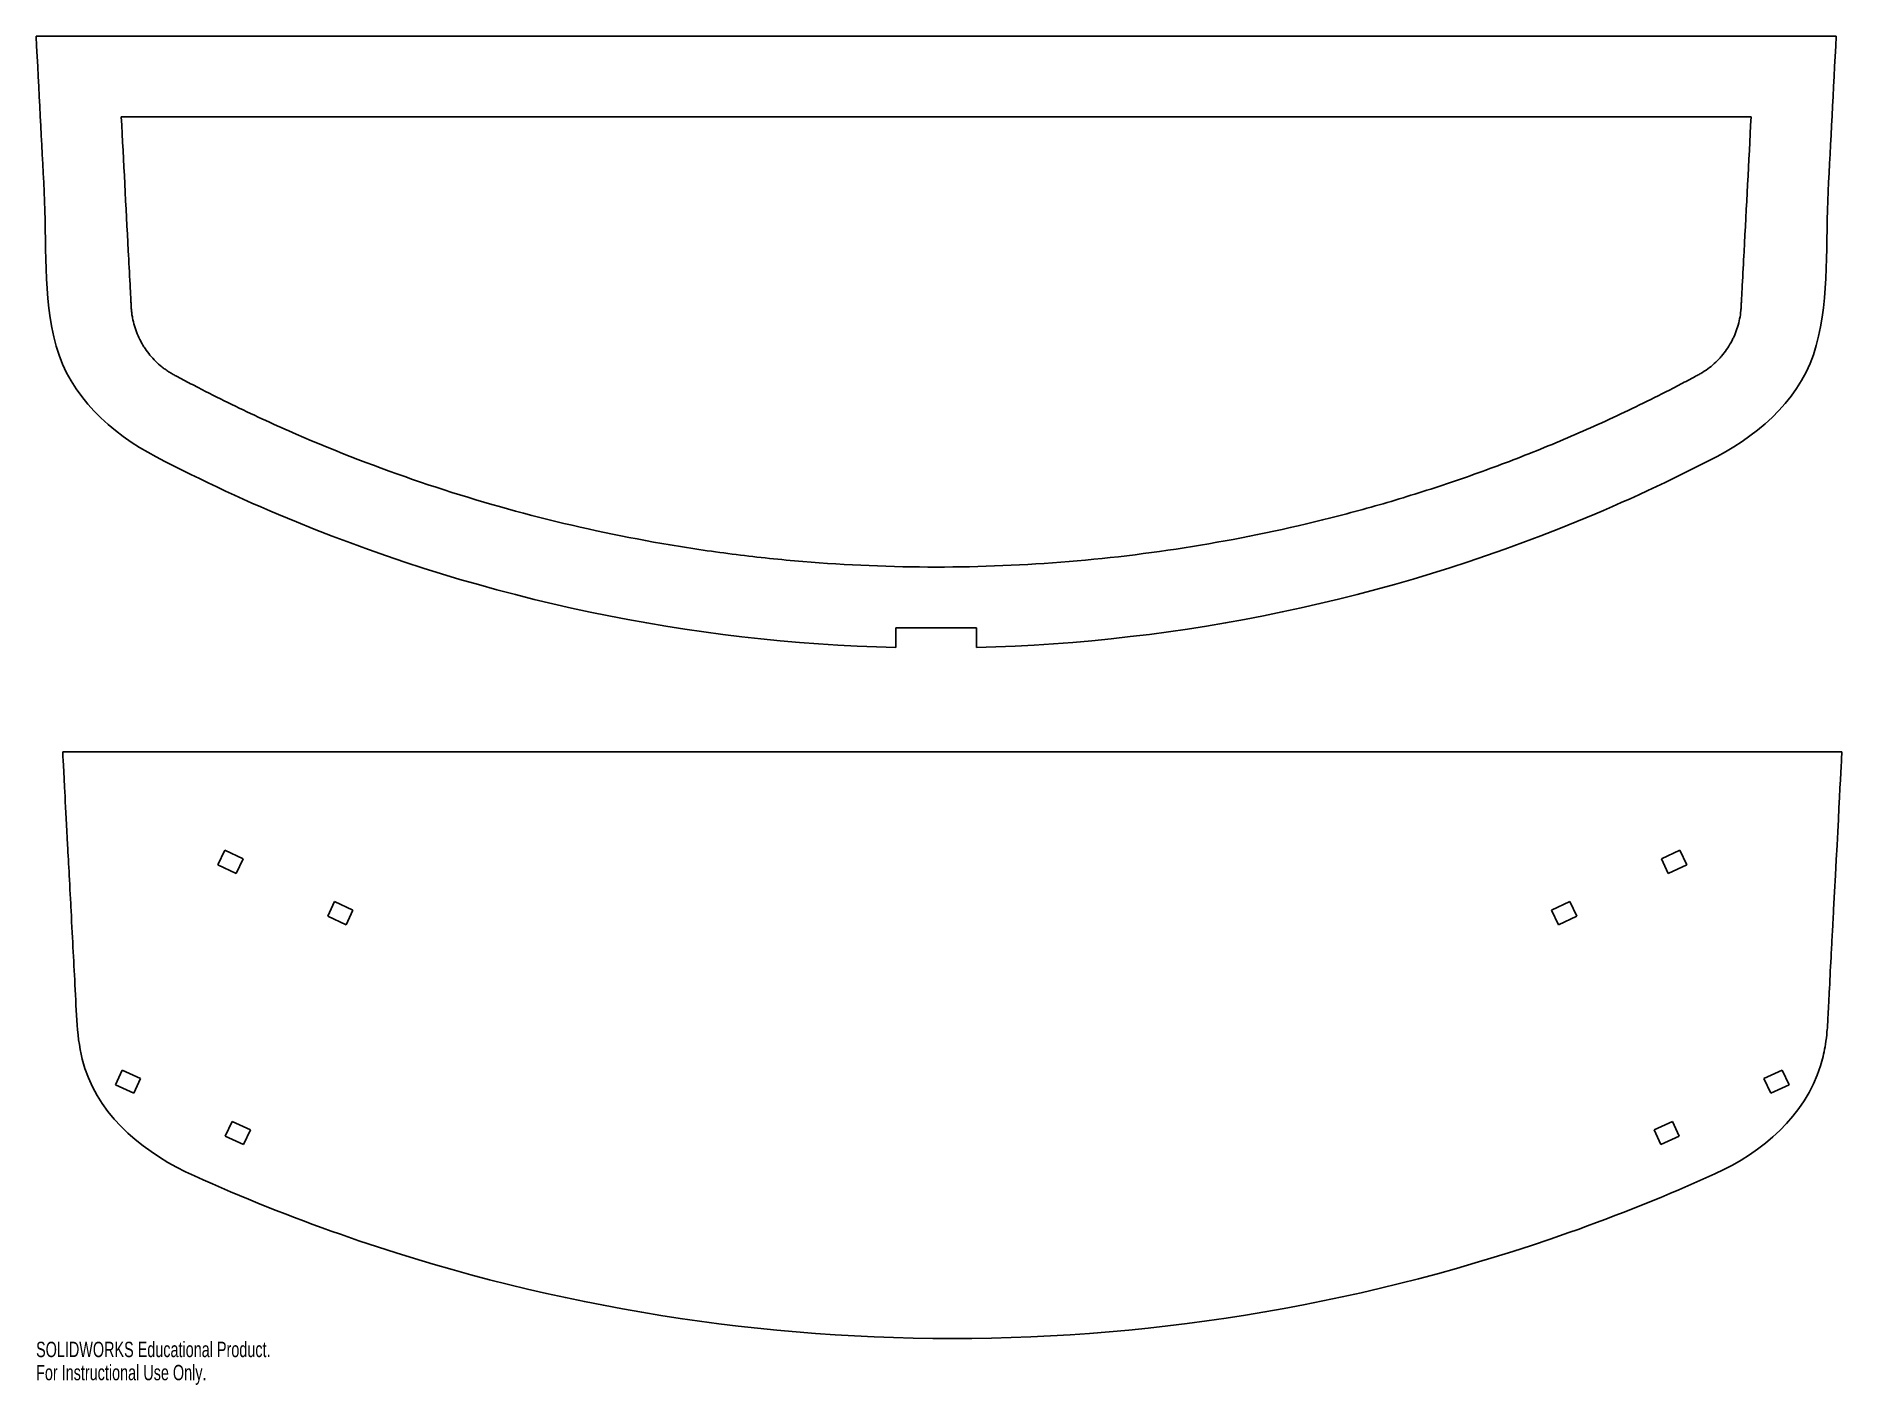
# Model space of a CAD drawing. Header units: inches. Extents: x 19.2 to 41.5, y -7.8 to 8.9.
import ezdxf

# ---------------------------------------------------------------- set-up
doc = ezdxf.new("R2010")
doc.units = ezdxf.units.IN
doc.header["$MEASUREMENT"] = 0
doc.styles.add('SLDTEXTSTYLE0', font='TXT', dxfattribs={"width": 0.7})

msp = doc.modelspace()

# ---------------------------------------------------------------- linework, layer by layer
at = {"color": 7, "linetype": 'Continuous', "lineweight": 25}
for p, q in [((41.45, 8.913), (19.179, 8.913)), ((40.397, 7.913), (20.233, 7.913)), ((30.815, 1.596), (29.815, 1.596)), ((29.815, 1.596), (29.815, 1.352)), ((30.815, 1.352), (30.815, 1.596)), ((41.52, 0.059), (19.508, 0.059)), ((21.513, -1.157), (21.429, -1.339)), ((21.429, -1.339), (21.655, -1.444)), ((21.74, -1.263), (21.513, -1.157)), ((21.655, -1.444), (21.74, -1.263)), ((39.289, -1.263), (39.515, -1.157)), ((39.373, -1.444), (39.289, -1.263)), ((39.6, -1.339), (39.373, -1.444)), ((39.515, -1.157), (39.6, -1.339)), ((22.873, -1.791), (22.788, -1.973)), ((22.788, -1.973), (23.015, -2.078)), ((23.099, -1.897), (22.873, -1.791)), ((23.015, -2.078), (23.099, -1.897)), ((37.929, -1.897), (38.156, -1.791)), ((38.014, -2.078), (37.929, -1.897)), ((38.24, -1.973), (38.014, -2.078)), ((38.156, -1.791), (38.24, -1.973)), ((20.246, -3.876), (20.161, -4.058)), ((20.472, -3.982), (20.246, -3.876)), ((20.388, -4.163), (20.472, -3.982)), ((40.556, -3.982), (40.783, -3.876)), ((40.641, -4.163), (40.556, -3.982)), ((40.783, -3.876), (40.868, -4.058)), ((20.161, -4.058), (20.388, -4.163)), ((40.868, -4.058), (40.641, -4.163)), ((21.605, -4.51), (21.52, -4.692)), ((21.832, -4.616), (21.605, -4.51)), ((21.747, -4.797), (21.832, -4.616)), ((39.197, -4.616), (39.424, -4.51)), ((39.281, -4.797), (39.197, -4.616)), ((39.424, -4.51), (39.508, -4.692)), ((21.52, -4.692), (21.747, -4.797)), ((39.508, -4.692), (39.281, -4.797))]:
    msp.add_line(p, q, dxfattribs=at)
for points, knots in [([(19.179, 8.913), (19.215, 8.237), (19.248, 7.595), (19.312, 6.38), (19.259, 5.688), (19.596, 4.467), (20.1, 4.003), (21.232, 3.413), (21.81, 3.145), (24.759, 1.938), (27.261, 1.413), (29.815, 1.352)], [0, 0, 0, 0, 0.125, 0.125, 0.25, 0.25, 0.375, 0.375, 0.5, 0.5, 1, 1, 1, 1]), ([(30.815, 1.352), (33.356, 1.413), (35.883, 1.941), (38.831, 3.15), (39.41, 3.419), (40.542, 4.01), (41.038, 4.475), (41.37, 5.694), (41.318, 6.384), (41.382, 7.597), (41.415, 8.238), (41.45, 8.913)], [0, 0, 0, 0, 0.5, 0.5, 0.625, 0.625, 0.75, 0.75, 0.875, 0.875, 1, 1, 1, 1]), ([(20.233, 7.913), (20.262, 7.361), (20.291, 6.808), (20.327, 6.118), (20.338, 5.911), (20.349, 5.704), (20.353, 5.618), (20.354, 5.6), (20.356, 5.566), (20.357, 5.548), (20.36, 5.514), (20.362, 5.497), (20.366, 5.462), (20.369, 5.445), (20.385, 5.36), (20.404, 5.294), (20.443, 5.199), (20.457, 5.169), (20.481, 5.123), (20.49, 5.108), (20.508, 5.078), (20.517, 5.064), (20.565, 4.992), (20.609, 4.939), (20.682, 4.867), (20.708, 4.845), (20.748, 4.813), (20.762, 4.802), (20.79, 4.782), (20.804, 4.772), (20.833, 4.753), (20.848, 4.744), (20.878, 4.727), (20.893, 4.719), (20.939, 4.695), (20.969, 4.678), (21.061, 4.63), (21.122, 4.598), (21.306, 4.503), (21.429, 4.441), (21.677, 4.319), (21.801, 4.26), (22.052, 4.143), (22.178, 4.086), (22.808, 3.809), (23.319, 3.609), (24.355, 3.252), (24.879, 3.095), (25.941, 2.825), (26.478, 2.712), (27.159, 2.597), (27.295, 2.576), (27.568, 2.536), (27.705, 2.517), (28.115, 2.466), (28.389, 2.437), (29.212, 2.369), (29.762, 2.346), (30.315, 2.346)], [0, 0, 0, 0, 0.125, 0.125, 0.15625, 0.171875, 0.171875, 0.175781, 0.175781, 0.179688, 0.179688, 0.183594, 0.183594, 0.1875, 0.1875, 0.203125, 0.203125, 0.210938, 0.210938, 0.214844, 0.214844, 0.21875, 0.21875, 0.234375, 0.234375, 0.242188, 0.242188, 0.246094, 0.246094, 0.25, 0.25, 0.253906, 0.253906, 0.257813, 0.257813, 0.265625, 0.265625, 0.28125, 0.28125, 0.3125, 0.3125, 0.34375, 0.34375, 0.375, 0.375, 0.5, 0.5, 0.625, 0.625, 0.75, 0.75, 0.78125, 0.78125, 0.8125, 0.8125, 0.875, 0.875, 1, 1, 1, 1]), ([(30.315, 2.346), (30.866, 2.346), (31.414, 2.369), (32.504, 2.459), (33.047, 2.527), (34.125, 2.707), (34.662, 2.819), (35.329, 2.988), (35.462, 3.023), (35.728, 3.096), (35.86, 3.134), (36.255, 3.252), (36.779, 3.42), (37.295, 3.609), (37.679, 3.759), (37.807, 3.811), (38.061, 3.916), (38.188, 3.97), (38.566, 4.136), (38.816, 4.252), (39.187, 4.434), (39.31, 4.496), (39.494, 4.591), (39.555, 4.623), (39.646, 4.671), (39.677, 4.687), (39.722, 4.712), (39.737, 4.72), (39.768, 4.736), (39.782, 4.745), (39.855, 4.79), (39.91, 4.832), (39.973, 4.892), (39.985, 4.904), (40.009, 4.929), (40.02, 4.942), (40.054, 4.981), (40.075, 5.009), (40.114, 5.065), (40.132, 5.094), (40.157, 5.14), (40.165, 5.155), (40.181, 5.187), (40.188, 5.202), (40.221, 5.282), (40.242, 5.347), (40.262, 5.449), (40.267, 5.483), (40.272, 5.535), (40.273, 5.553), (40.275, 5.587), (40.279, 5.674), (40.291, 5.9), (40.302, 6.108), (40.339, 6.802), (40.368, 7.357), (40.397, 7.913)], [0, 0, 0, 0, 0.125, 0.125, 0.25, 0.25, 0.375, 0.375, 0.40625, 0.40625, 0.4375, 0.4375, 0.5, 0.5625, 0.5625, 0.59375, 0.59375, 0.625, 0.625, 0.6875, 0.6875, 0.71875, 0.71875, 0.734375, 0.734375, 0.742187, 0.742187, 0.746094, 0.746094, 0.75, 0.75, 0.765625, 0.765625, 0.769531, 0.769531, 0.773437, 0.773437, 0.78125, 0.78125, 0.789062, 0.789062, 0.792969, 0.792969, 0.796875, 0.796875, 0.8125, 0.8125, 0.820312, 0.820312, 0.824219, 0.824219, 0.828125, 0.84375, 0.875, 0.875, 1, 1, 1, 1]), ([(19.508, 0.059), (19.511, 0.017), (19.525, -0.259), (19.562, -0.956), (19.582, -1.335), (19.596, -1.606), (19.607, -1.806), (19.632, -2.291), (19.646, -2.549), (19.681, -3.219), (19.682, -3.546), (19.987, -4.481), (20.545, -4.919), (21.729, -5.451), (22.337, -5.694), (25.377, -6.76), (27.93, -7.196), (30.514, -7.196)], [0, 0, 0, 0, 0.0625, 0.09375, 0.109375, 0.109375, 0.125, 0.125, 0.1875, 0.1875, 0.25, 0.25, 0.375, 0.375, 0.5, 0.5, 1, 1, 1, 1]), ([(30.514, -7.196), (33.106, -7.196), (35.694, -6.753), (38.754, -5.67), (39.357, -5.427), (40.542, -4.891), (41.066, -4.439), (41.279, -3.747), (41.298, -3.669), (41.327, -3.51), (41.341, -3.349), (41.341, -3.347), (41.344, -3.286), (41.352, -3.134), (41.359, -3.013), (41.365, -2.895), (41.373, -2.73), (41.385, -2.509), (41.398, -2.254), (41.408, -2.077), (41.41, -2.037), (41.481, -0.694), (41.515, -0.045), (41.52, 0.059)], [0, 0, 0, 0, 0.5, 0.5, 0.625, 0.625, 0.75, 0.75, 0.765625, 0.765625, 0.78125, 0.78125, 0.796875, 0.804687, 0.804687, 0.8125, 0.8125, 0.84375, 0.859375, 0.859375, 0.875, 0.875, 1, 1, 1, 1])]:
    msp.add_open_spline(points, degree=3, knots=knots, dxfattribs=at)

# ---------------------------------------------------------------- texts
at = {"color": 7, "linetype": 'Continuous', "char_height": 0.1903, "attachment_point": 1, "style": 'SLDTEXTSTYLE0'}
for s, insert in [('SOLIDWORKS Educational Product.', (19.179, -7.236)), ('For Instructional Use Only.', (19.179, -7.522))]:
    msp.add_mtext(s, dxfattribs=dict(at, insert=insert))

doc.saveas('drawing.dxf')
